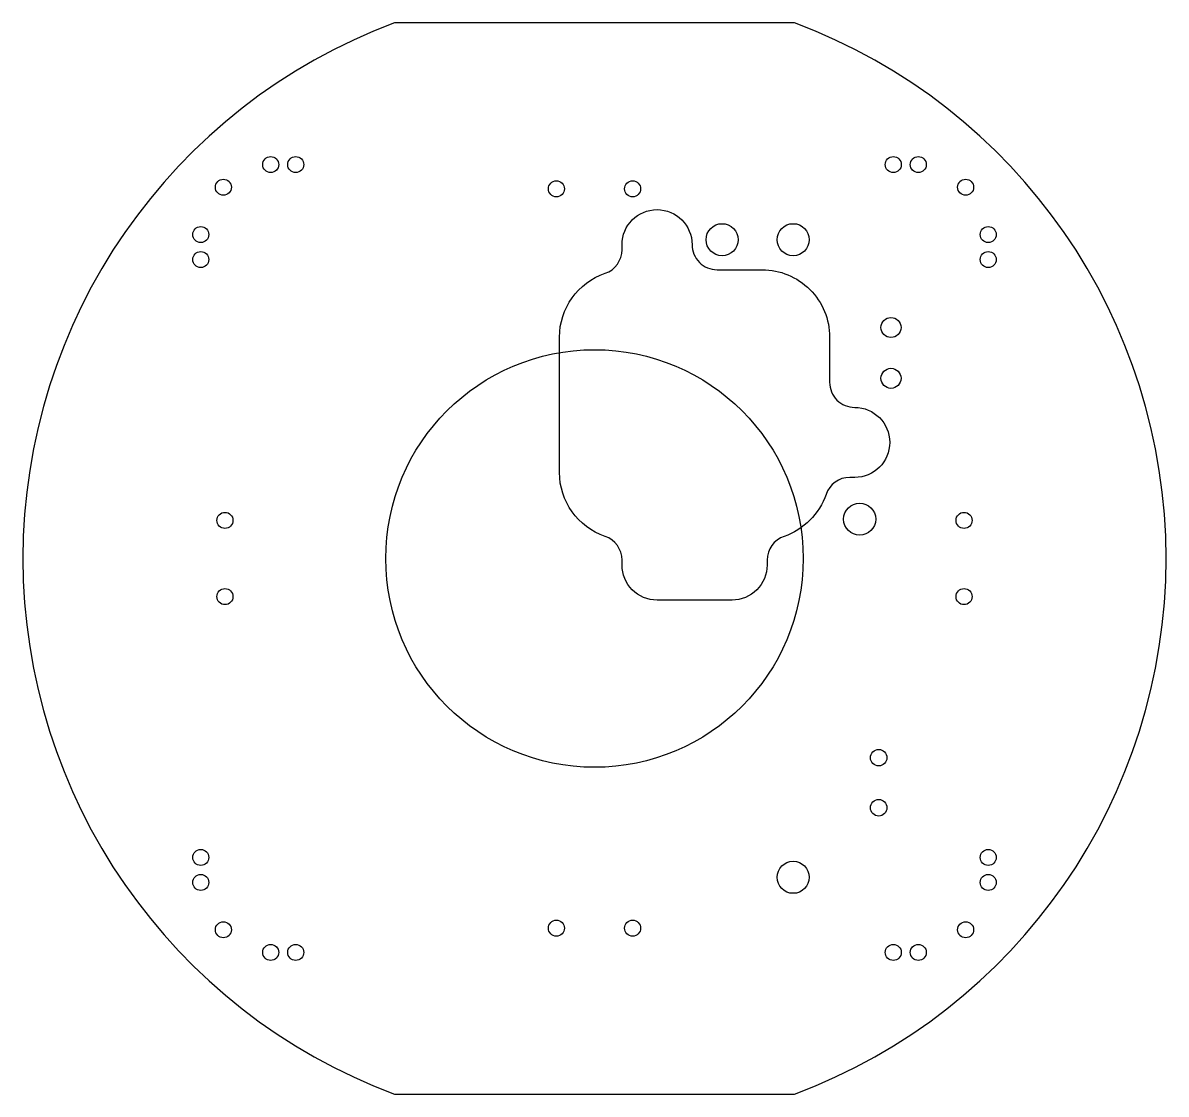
# Model space of a CAD drawing. Header units: millimetres. Extents: x -57 to 57, y -54 to 54.
import ezdxf

# ---------------------------------------------------------------- set-up
doc = ezdxf.new("R2010")
doc.units = ezdxf.units.MM
doc.layers.get('0').update_dxf_attribs({"linetype": 'CONTINUOUS'})

msp = doc.modelspace()

# ---------------------------------------------------------------- linework, layer by layer
for points in [[(20, 53.51), (-20, 53.51, 0.693807), (-20, -53.51), (20, -53.51, 0.693807)], [(9.75, 31.35, 0.414214), (12.25, 28.85), (16.75, 28.85, -0.414214), (23.5, 22.1), (23.5, 17.6, 0.414214), (26, 15.1, -1), (26, 8.1), (25.5, 8.1, 0.320465), (23.14, 6.41, -0.231561), (18.94, 2.21, 0.320465), (17.25, -0.15), (17.25, -0.65, -0.414214), (13.75, -4.15), (6.25, -4.15, -0.414214), (2.75, -0.65), (2.75, -0.15, 0.320465), (1.06, 2.21, -0.320465), (-3.5, 8.6), (-3.5, 22.1, -0.320465), (1.06, 28.49, 0.320465), (2.75, 30.85), (2.75, 31.35, -1)]]:
    msp.add_lwpolyline(points, format="xyb", close=True)
for centre, radius in [((-32.36, 39.35), 0.8), ((-29.86, 39.35), 0.8), ((29.86, 39.35), 0.8), ((32.36, 39.35), 0.8), ((-37.09, 37.09), 0.8), ((-3.81, 36.93), 0.8), ((3.81, 36.93), 0.8), ((37.09, 37.09), 0.8), ((-39.35, 32.36), 0.8), ((12.75, 31.85), 1.6), ((19.85, 31.85), 1.6), ((39.35, 32.36), 0.8), ((-39.35, 29.86), 0.8), ((39.35, 29.86), 0.8), ((29.63, 23.08), 1), ((0, 0), 20.86), ((29.63, 18), 1), ((-36.93, 3.81), 0.8), ((26.5, 3.93), 1.6), ((36.93, 3.81), 0.8), ((-36.93, -3.81), 0.8), ((36.93, -3.81), 0.8), ((-39.35, -29.86), 0.8), ((39.35, -29.86), 0.8), ((19.85, -31.85), 1.6), ((-39.35, -32.36), 0.8), ((39.35, -32.36), 0.8), ((-37.09, -37.09), 0.8), ((-3.81, -36.93), 0.8), ((3.81, -36.93), 0.8), ((37.09, -37.09), 0.8), ((-32.36, -39.35), 0.8), ((-29.86, -39.35), 0.8), ((29.86, -39.35), 0.8), ((32.36, -39.35), 0.8)]:
    msp.add_circle(centre, radius)
for centre, major_axis in [((28.4, -19.9), (0.825, 0)), ((28.4, -24.9), (-0.825, 0))]:
    msp.add_ellipse(centre, major_axis=major_axis, ratio=1)

doc.saveas('drawing.dxf')
